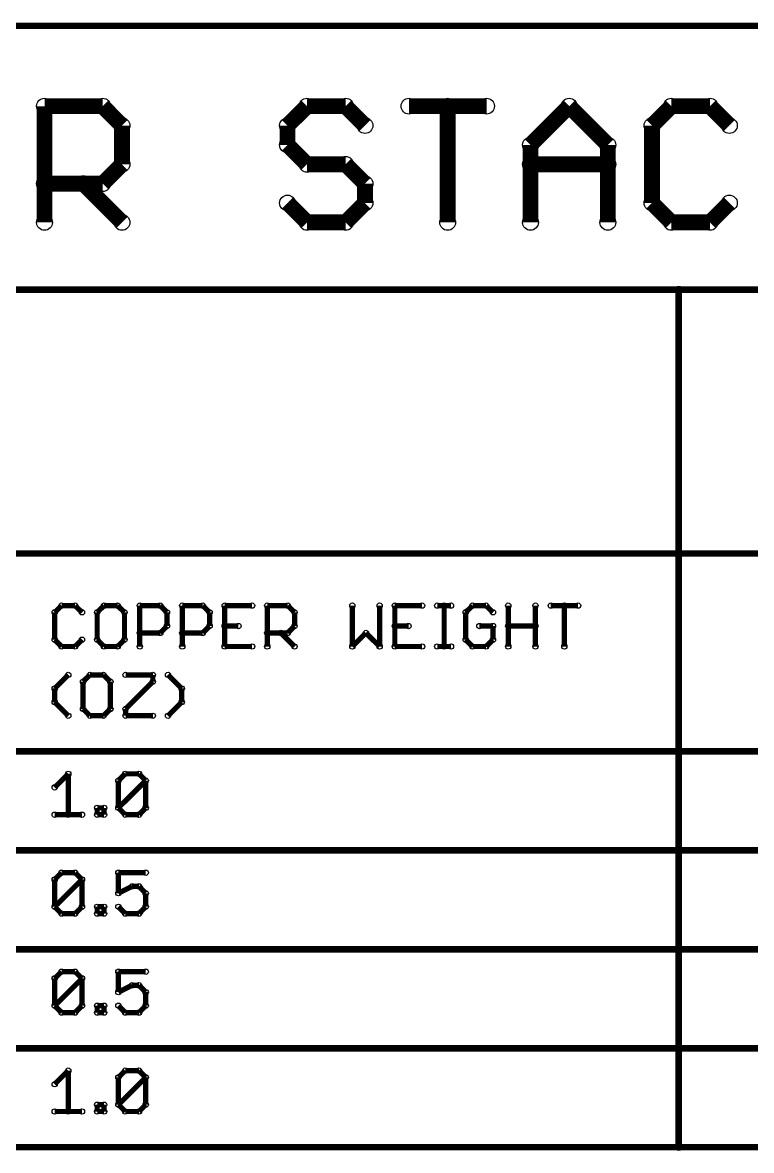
# Model space of a CAD drawing. Extents: x 0 to 126, y 0 to 22.
# Drawn here: x 47.18 to 61.22, y 0.58 to 22.3 of the extents above; entities that cross this region are included whole.
import ezdxf

# ---------------------------------------------------------------- set-up
doc = ezdxf.new("R2010")
doc.units = 0
doc.layers.get('0').update_dxf_attribs({"linetype": 'CONTINUOUS'})
doc.layers.add('SEEEDSTUDIOXIAONRF52840V1_1_GTO', color=10, linetype='CONTINUOUS')

# ---------------------------------------------------------------- blocks, each defined once
blk = doc.blocks.new('ROUND_17')
blk.add_circle((0, 0), 0.152)
blk = doc.blocks.new('ROUND_13')
blk.add_circle((0, 0), 0.0508)
blk = doc.blocks.new('ROUND_3')
blk.add_circle((0, 0), 0.0635)

msp = doc.modelspace()

# ---------------------------------------------------------------- linework, layer by layer
at = {"layer": 'SEEEDSTUDIOXIAONRF52840V1_1_GTO'}
for points, const_width in [([(125.857, 22.2377), (31.877, 22.2377)], 0.127), ([(47.60722, 18.4531), (47.60722, 20.69084)], 0.3048), ([(47.60722, 20.69084), (48.72736, 20.69084)], 0.3048), ([(48.72736, 20.69084), (49.0982, 20.31746)], 0.3048), ([(52.2859, 20.31746), (52.65928, 20.69084)], 0.3048), ([(52.65928, 20.69084), (53.4035, 20.69084)], 0.3048), ([(53.4035, 20.69084), (53.77688, 20.31746)], 0.3048), ([(54.62524, 20.69084), (56.11622, 20.69084)], 0.3048), ([(55.36946, 20.69084), (55.36946, 18.4531)], 0.3048), ([(56.96204, 19.94408), (57.7088, 20.69084)], 0.3048), ([(57.7088, 20.69084), (58.45302, 19.94408)], 0.3048), ([(59.67476, 20.69084), (59.30138, 20.31746)], 0.3048), ([(60.41898, 20.69084), (59.67476, 20.69084)], 0.3048), ([(60.79236, 20.31746), (60.41898, 20.69084)], 0.3048), ([(49.0982, 20.31746), (49.0982, 19.5707)], 0.3048), ([(52.2859, 19.94408), (52.2859, 20.31746)], 0.3048), ([(59.30138, 20.31746), (59.30138, 18.82648)], 0.3048), ([(52.65928, 19.5707), (52.2859, 19.94408)], 0.3048), ([(56.96204, 18.4531), (56.96204, 19.94408)], 0.3048), ([(58.45302, 19.94408), (58.45302, 18.4531)], 0.3048), ([(49.0982, 19.5707), (48.72736, 19.19986)], 0.3048), ([(53.4035, 19.5707), (52.65928, 19.5707)], 0.3048), ([(53.77688, 19.19986), (53.4035, 19.5707)], 0.3048), ([(58.45302, 19.5707), (56.96204, 19.5707)], 0.3048), ([(48.72736, 19.19986), (47.60722, 19.19986)], 0.3048), ([(48.35398, 19.19986), (49.0982, 18.4531)], 0.3048), ([(53.77688, 18.82648), (53.77688, 19.19986)], 0.3048), ([(52.2859, 18.82648), (52.65928, 18.4531)], 0.3048), ([(53.4035, 18.4531), (53.77688, 18.82648)], 0.3048), ([(59.30138, 18.82648), (59.67476, 18.4531)], 0.3048), ([(60.41898, 18.4531), (60.79236, 18.82648)], 0.3048), ([(52.65928, 18.4531), (53.4035, 18.4531)], 0.3048), ([(59.67476, 18.4531), (60.41898, 18.4531)], 0.3048), ([(31.877, 17.1577), (59.817, 17.1577)], 0.127), ([(59.817, 17.1577), (59.817, 0.6477)], 0.127), ([(82.042, 17.1577), (59.817, 17.1577)], 0.127), ([(125.857, 12.0777), (46.482, 12.0777)], 0.127), ([(47.8028, 10.94486), (47.93488, 11.0744)], 0.1016), ([(47.93488, 11.0744), (48.1965, 11.0744)], 0.1016), ([(48.1965, 11.0744), (48.32858, 10.94486)], 0.1016), ([(48.75276, 11.0744), (48.62068, 10.94486)], 0.1016), ([(49.01438, 11.0744), (48.75276, 11.0744)], 0.1016), ([(49.14646, 10.94486), (49.01438, 11.0744)], 0.1016), ([(49.4411, 10.287), (49.4411, 11.0744)], 0.1016), ([(49.4411, 11.0744), (49.8348, 11.0744)], 0.1016), ([(49.8348, 11.0744), (49.96434, 10.94486)], 0.1016), ([(50.65268, 11.0744), (50.25898, 11.0744)], 0.1016), ([(50.25898, 11.0744), (50.25898, 10.287)], 0.1016), ([(50.78476, 10.94486), (50.65268, 11.0744)], 0.1016), ([(51.07686, 10.287), (51.07686, 11.0744)], 0.1016), ([(51.07686, 11.0744), (51.60264, 11.0744)], 0.1016), ([(51.89474, 10.287), (51.89474, 11.0744)], 0.1016), ([(51.89474, 11.0744), (52.29098, 11.0744)], 0.1016), ([(52.29098, 11.0744), (52.42052, 10.94486)], 0.1016), ([(53.53304, 10.287), (53.53304, 11.0744)], 0.1016), ([(54.05882, 11.0744), (54.05882, 10.287)], 0.1016), ([(54.8767, 11.0744), (54.35092, 11.0744)], 0.1016), ([(54.35092, 11.0744), (54.35092, 10.287)], 0.1016), ([(55.1688, 11.0744), (55.43296, 11.0744)], 0.1016), ([(55.30088, 10.287), (55.30088, 11.0744)], 0.1016), ([(55.7149, 10.94486), (55.84698, 11.0744)], 0.1016), ([(55.84698, 11.0744), (56.1086, 11.0744)], 0.1016), ([(56.1086, 11.0744), (56.24068, 10.94486)], 0.1016), ([(56.53532, 11.0744), (56.53532, 10.287)], 0.1016), ([(57.05856, 10.287), (57.05856, 11.0744)], 0.1016), ([(57.87898, 11.0744), (57.3532, 11.0744)], 0.1016), ([(57.61482, 11.0744), (57.61482, 10.287)], 0.1016), ([(47.8028, 10.41908), (47.8028, 10.94486)], 0.1016), ([(48.62068, 10.94486), (48.62068, 10.41908)], 0.1016), ([(49.14646, 10.41908), (49.14646, 10.94486)], 0.1016), ([(49.96434, 10.94486), (49.96434, 10.6807)], 0.1016), ([(50.78476, 10.6807), (50.78476, 10.94486)], 0.1016), ([(52.42052, 10.94486), (52.42052, 10.6807)], 0.1016), ([(55.7149, 10.41908), (55.7149, 10.94486)], 0.1016), ([(49.96434, 10.6807), (49.8348, 10.54862)], 0.1016), ([(50.65268, 10.54862), (50.78476, 10.6807)], 0.1016), ([(51.07686, 10.6807), (51.34102, 10.6807)], 0.1016), ([(52.42052, 10.6807), (52.29098, 10.54862)], 0.1016), ([(54.35092, 10.6807), (54.61508, 10.6807)], 0.1016), ([(56.24068, 10.6807), (55.97906, 10.6807)], 0.1016), ([(56.24068, 10.6807), (56.24068, 10.41908)], 0.1016), ([(56.53532, 10.6807), (57.05856, 10.6807)], 0.1016), ([(47.93488, 10.287), (47.8028, 10.41908)], 0.1016), ([(48.32858, 10.41908), (48.1965, 10.287)], 0.1016), ([(48.62068, 10.41908), (48.75276, 10.287)], 0.1016), ([(49.01438, 10.287), (49.14646, 10.41908)], 0.1016), ([(49.8348, 10.54862), (49.4411, 10.54862)], 0.1016), ([(50.25898, 10.54862), (50.65268, 10.54862)], 0.1016), ([(52.29098, 10.54862), (51.89474, 10.54862)], 0.1016), ([(52.42052, 10.287), (52.1589, 10.54862)], 0.1016), ([(53.79466, 10.54862), (53.53304, 10.287)], 0.1016), ([(54.05882, 10.287), (53.79466, 10.54862)], 0.1016), ([(55.84698, 10.287), (55.7149, 10.41908)], 0.1016), ([(56.24068, 10.41908), (56.1086, 10.287)], 0.1016), ([(48.1965, 10.287), (47.93488, 10.287)], 0.1016), ([(48.75276, 10.287), (49.01438, 10.287)], 0.1016), ([(51.60264, 10.287), (51.07686, 10.287)], 0.1016), ([(54.35092, 10.287), (54.8767, 10.287)], 0.1016), ([(55.43296, 10.287), (55.1688, 10.287)], 0.1016), ([(56.1086, 10.287), (55.84698, 10.287)], 0.1016), ([(48.06442, 9.7409), (47.8028, 9.47928)], 0.1016), ([(48.48098, 9.7409), (48.3489, 9.61136)], 0.1016), ([(48.7426, 9.7409), (48.48098, 9.7409)], 0.1016), ([(48.87468, 9.61136), (48.7426, 9.7409)], 0.1016), ([(49.16678, 9.7409), (49.69256, 9.7409)], 0.1016), ([(49.69256, 9.7409), (49.69256, 9.61136)], 0.1016), ([(50.24882, 9.47928), (49.98466, 9.7409)], 0.1016), ([(48.3489, 9.61136), (48.3489, 9.08558)], 0.1016), ([(48.87468, 9.08558), (48.87468, 9.61136)], 0.1016), ([(49.69256, 9.61136), (49.16678, 9.08558)], 0.1016), ([(47.8028, 9.47928), (47.8028, 9.21512)], 0.1016), ([(50.24882, 9.21512), (50.24882, 9.47928)], 0.1016), ([(47.8028, 9.21512), (48.06442, 8.9535)], 0.1016), ([(48.3489, 9.08558), (48.48098, 8.9535)], 0.1016), ([(48.7426, 8.9535), (48.87468, 9.08558)], 0.1016), ([(49.16678, 9.08558), (49.16678, 8.9535)], 0.1016), ([(49.98466, 8.9535), (50.24882, 9.21512)], 0.1016), ([(48.48098, 8.9535), (48.7426, 8.9535)], 0.1016), ([(49.16678, 8.9535), (49.69256, 8.9535)], 0.1016), ([(125.857, 8.2677), (31.877, 8.2677)], 0.127), ([(48.06442, 7.8359), (47.8028, 7.57428)], 0.1016), ([(48.06442, 7.0485), (48.06442, 7.8359)], 0.1016), ([(49.1617, 7.8359), (49.02962, 7.70636)], 0.1016), ([(49.42586, 7.8359), (49.1617, 7.8359)], 0.1016), ([(49.5554, 7.70636), (49.42586, 7.8359)], 0.1016), ([(49.5554, 7.70636), (49.02962, 7.18058)], 0.1016), ([(49.02962, 7.70636), (49.02962, 7.18058)], 0.1016), ([(49.5554, 7.18058), (49.5554, 7.70636)], 0.1016), ([(48.62068, 7.0485), (48.62068, 7.18058)], 0.1016), ([(48.62068, 7.18058), (48.75276, 7.18058)], 0.1016), ([(48.75276, 7.18058), (48.75276, 7.0485)], 0.1016), ([(49.02962, 7.18058), (49.1617, 7.0485)], 0.1016), ([(49.42586, 7.0485), (49.5554, 7.18058)], 0.1016), ([(48.32858, 7.0485), (47.8028, 7.0485)], 0.1016), ([(48.75276, 7.0485), (48.62068, 7.0485)], 0.1016), ([(49.1617, 7.0485), (49.42586, 7.0485)], 0.1016), ([(31.877, 6.3627), (125.857, 6.3627)], 0.127), ([(47.8028, 5.80136), (47.93488, 5.9309)], 0.1016), ([(47.93488, 5.9309), (48.1965, 5.9309)], 0.1016), ([(48.1965, 5.9309), (48.32858, 5.80136)], 0.1016), ([(49.02962, 5.9309), (49.02962, 5.5372)], 0.1016), ([(49.02962, 5.9309), (49.5554, 5.9309)], 0.1016), ([(47.8028, 5.27558), (48.32858, 5.80136)], 0.1016), ([(47.8028, 5.27558), (47.8028, 5.80136)], 0.1016), ([(48.32858, 5.80136), (48.32858, 5.27558)], 0.1016), ([(49.02962, 5.5372), (49.29378, 5.66928)], 0.1016), ([(49.29378, 5.66928), (49.42586, 5.66928)], 0.1016), ([(49.42586, 5.66928), (49.5554, 5.5372)], 0.1016), ([(49.5554, 5.5372), (49.5554, 5.27558)], 0.1016), ([(47.93488, 5.1435), (47.8028, 5.27558)], 0.1016), ([(48.32858, 5.27558), (48.1965, 5.1435)], 0.1016), ([(48.75276, 5.27558), (48.62068, 5.27558)], 0.1016), ([(48.62068, 5.27558), (48.62068, 5.1435)], 0.1016), ([(48.75276, 5.1435), (48.75276, 5.27558)], 0.1016), ([(49.1617, 5.1435), (49.02962, 5.27558)], 0.1016), ([(49.5554, 5.27558), (49.42586, 5.1435)], 0.1016), ([(48.1965, 5.1435), (47.93488, 5.1435)], 0.1016), ([(48.62068, 5.1435), (48.75276, 5.1435)], 0.1016), ([(49.42586, 5.1435), (49.1617, 5.1435)], 0.1016), ([(125.857, 4.4577), (31.877, 4.4577)], 0.127), ([(47.8028, 3.89636), (47.93488, 4.0259)], 0.1016), ([(47.8028, 3.37058), (48.32858, 3.89636)], 0.1016), ([(47.8028, 3.37058), (47.8028, 3.89636)], 0.1016), ([(47.93488, 4.0259), (48.1965, 4.0259)], 0.1016), ([(48.1965, 4.0259), (48.32858, 3.89636)], 0.1016), ([(48.32858, 3.89636), (48.32858, 3.37058)], 0.1016), ([(49.02962, 4.0259), (49.02962, 3.6322)], 0.1016), ([(49.02962, 4.0259), (49.5554, 4.0259)], 0.1016), ([(49.02962, 3.6322), (49.29378, 3.76428)], 0.1016), ([(49.29378, 3.76428), (49.42586, 3.76428)], 0.1016), ([(49.42586, 3.76428), (49.5554, 3.6322)], 0.1016), ([(49.5554, 3.6322), (49.5554, 3.37058)], 0.1016), ([(47.93488, 3.2385), (47.8028, 3.37058)], 0.1016), ([(48.1965, 3.2385), (47.93488, 3.2385)], 0.1016), ([(48.32858, 3.37058), (48.1965, 3.2385)], 0.1016), ([(48.62068, 3.2385), (48.62068, 3.37058)], 0.1016), ([(48.62068, 3.37058), (48.75276, 3.37058)], 0.1016), ([(48.75276, 3.2385), (48.62068, 3.2385)], 0.1016), ([(48.75276, 3.37058), (48.75276, 3.2385)], 0.1016), ([(49.1617, 3.2385), (49.02962, 3.37058)], 0.1016), ([(49.42586, 3.2385), (49.1617, 3.2385)], 0.1016), ([(49.5554, 3.37058), (49.42586, 3.2385)], 0.1016), ([(31.877, 2.5527), (125.857, 2.5527)], 0.127), ([(48.06442, 2.1209), (47.8028, 1.85928)], 0.1016), ([(48.06442, 1.3335), (48.06442, 2.1209)], 0.1016), ([(49.02962, 1.99136), (49.1617, 2.1209)], 0.1016), ([(49.5554, 1.99136), (49.02962, 1.46558)], 0.1016), ([(49.02962, 1.99136), (49.02962, 1.46558)], 0.1016), ([(49.1617, 2.1209), (49.42586, 2.1209)], 0.1016), ([(49.42586, 2.1209), (49.5554, 1.99136)], 0.1016), ([(49.5554, 1.46558), (49.5554, 1.99136)], 0.1016), ([(47.8028, 1.3335), (48.32858, 1.3335)], 0.1016), ([(48.62068, 1.3335), (48.62068, 1.46558)], 0.1016), ([(48.62068, 1.46558), (48.75276, 1.46558)], 0.1016), ([(48.75276, 1.3335), (48.62068, 1.3335)], 0.1016), ([(48.75276, 1.46558), (48.75276, 1.3335)], 0.1016), ([(49.02962, 1.46558), (49.1617, 1.3335)], 0.1016), ([(49.1617, 1.3335), (49.42586, 1.3335)], 0.1016), ([(49.42586, 1.3335), (49.5554, 1.46558)], 0.1016), ([(59.817, 0.6477), (46.482, 0.6477)], 0.127), ([(59.817, 0.6477), (82.042, 0.6477)], 0.127)]:
    msp.add_lwpolyline(points, dxfattribs=dict(at, const_width=const_width))

# ---------------------------------------------------------------- block references
for name, p in [('ROUND_17', (47.60722, 20.69084)), ('ROUND_17', (48.72736, 20.69084)), ('ROUND_17', (52.65928, 20.69084)), ('ROUND_17', (53.4035, 20.69084)), ('ROUND_17', (54.62524, 20.69084)), ('ROUND_17', (55.36946, 20.69084)), ('ROUND_17', (56.11622, 20.69084)), ('ROUND_17', (57.7088, 20.69084)), ('ROUND_17', (59.67476, 20.69084)), ('ROUND_17', (60.41898, 20.69084)), ('ROUND_17', (49.0982, 20.31746)), ('ROUND_17', (52.2859, 20.31746)), ('ROUND_17', (53.77688, 20.31746)), ('ROUND_17', (59.30138, 20.31746)), ('ROUND_17', (60.79236, 20.31746)), ('ROUND_17', (52.2859, 19.94408)), ('ROUND_17', (56.96204, 19.94408)), ('ROUND_17', (58.45302, 19.94408)), ('ROUND_17', (49.0982, 19.5707)), ('ROUND_17', (52.65928, 19.5707)), ('ROUND_17', (53.4035, 19.5707)), ('ROUND_17', (56.96204, 19.5707)), ('ROUND_17', (58.45302, 19.5707)), ('ROUND_17', (47.60722, 19.19986)), ('ROUND_17', (48.35398, 19.19986)), ('ROUND_17', (48.72736, 19.19986)), ('ROUND_17', (53.77688, 19.19986)), ('ROUND_17', (52.2859, 18.82648)), ('ROUND_17', (53.77688, 18.82648)), ('ROUND_17', (59.30138, 18.82648)), ('ROUND_17', (59.30138, 18.82648)), ('ROUND_17', (60.79236, 18.82648)), ('ROUND_17', (47.60722, 18.4531)), ('ROUND_17', (49.0982, 18.4531)), ('ROUND_17', (52.65928, 18.4531)), ('ROUND_17', (53.4035, 18.4531)), ('ROUND_17', (55.36946, 18.4531)), ('ROUND_17', (56.96204, 18.4531)), ('ROUND_17', (58.45302, 18.4531)), ('ROUND_17', (59.67476, 18.4531)), ('ROUND_17', (60.41898, 18.4531)), ('ROUND_3', (59.817, 17.1577)), ('ROUND_3', (59.817, 17.1577)), ('ROUND_13', (47.93488, 11.0744)), ('ROUND_13', (48.1965, 11.0744)), ('ROUND_13', (48.75276, 11.0744)), ('ROUND_13', (49.01438, 11.0744)), ('ROUND_13', (49.4411, 11.0744)), ('ROUND_13', (49.8348, 11.0744)), ('ROUND_13', (50.25898, 11.0744)), ('ROUND_13', (50.65268, 11.0744)), ('ROUND_13', (51.07686, 11.0744)), ('ROUND_13', (51.60264, 11.0744)), ('ROUND_13', (51.89474, 11.0744)), ('ROUND_13', (52.29098, 11.0744)), ('ROUND_13', (53.53304, 11.0744)), ('ROUND_13', (54.05882, 11.0744)), ('ROUND_13', (54.35092, 11.0744)), ('ROUND_13', (54.8767, 11.0744)), ('ROUND_13', (55.1688, 11.0744)), ('ROUND_13', (55.30088, 11.0744)), ('ROUND_13', (55.43296, 11.0744)), ('ROUND_13', (55.84698, 11.0744)), ('ROUND_13', (56.1086, 11.0744)), ('ROUND_13', (56.53532, 11.0744)), ('ROUND_13', (57.05856, 11.0744)), ('ROUND_13', (57.3532, 11.0744)), ('ROUND_13', (57.61482, 11.0744)), ('ROUND_13', (57.87898, 11.0744)), ('ROUND_13', (47.8028, 10.94486)), ('ROUND_13', (48.32858, 10.94486)), ('ROUND_13', (48.62068, 10.94486)), ('ROUND_13', (49.14646, 10.94486)), ('ROUND_13', (49.96434, 10.94486)), ('ROUND_13', (50.78476, 10.94486)), ('ROUND_13', (50.78476, 10.94486)), ('ROUND_13', (52.42052, 10.94486)), ('ROUND_13', (55.7149, 10.94486)), ('ROUND_13', (56.24068, 10.94486)), ('ROUND_13', (49.96434, 10.6807)), ('ROUND_13', (49.96434, 10.6807)), ('ROUND_13', (50.78476, 10.6807)), ('ROUND_13', (51.07686, 10.6807)), ('ROUND_13', (51.34102, 10.6807)), ('ROUND_13', (52.42052, 10.6807)), ('ROUND_13', (54.35092, 10.6807)), ('ROUND_13', (54.61508, 10.6807)), ('ROUND_13', (55.97906, 10.6807)), ('ROUND_13', (56.24068, 10.6807)), ('ROUND_13', (56.24068, 10.6807)), ('ROUND_13', (56.53532, 10.6807)), ('ROUND_13', (57.05856, 10.6807)), ('ROUND_13', (47.8028, 10.41908)), ('ROUND_13', (48.32858, 10.41908)), ('ROUND_13', (48.62068, 10.41908)), ('ROUND_13', (49.14646, 10.41908)), ('ROUND_13', (49.14646, 10.41908)), ('ROUND_13', (49.4411, 10.54862)), ('ROUND_13', (49.8348, 10.54862)), ('ROUND_13', (50.25898, 10.54862)), ('ROUND_13', (50.65268, 10.54862)), ('ROUND_13', (51.89474, 10.54862)), ('ROUND_13', (52.1589, 10.54862)), ('ROUND_13', (52.29098, 10.54862)), ('ROUND_13', (52.29098, 10.54862)), ('ROUND_13', (53.79466, 10.54862)), ('ROUND_13', (55.7149, 10.41908)), ('ROUND_13', (56.24068, 10.41908)), ('ROUND_13', (56.24068, 10.41908)), ('ROUND_13', (47.93488, 10.287)), ('ROUND_13', (48.1965, 10.287)), ('ROUND_13', (48.75276, 10.287)), ('ROUND_13', (49.01438, 10.287)), ('ROUND_13', (49.4411, 10.287)), ('ROUND_13', (50.25898, 10.287)), ('ROUND_13', (51.07686, 10.287)), ('ROUND_13', (51.60264, 10.287)), ('ROUND_13', (51.89474, 10.287)), ('ROUND_13', (52.42052, 10.287)), ('ROUND_13', (53.53304, 10.287)), ('ROUND_13', (54.05882, 10.287)), ('ROUND_13', (54.05882, 10.287)), ('ROUND_13', (54.35092, 10.287)), ('ROUND_13', (54.8767, 10.287)), ('ROUND_13', (55.1688, 10.287)), ('ROUND_13', (55.30088, 10.287)), ('ROUND_13', (55.43296, 10.287)), ('ROUND_13', (55.84698, 10.287)), ('ROUND_13', (56.1086, 10.287)), ('ROUND_13', (56.53532, 10.287)), ('ROUND_13', (57.05856, 10.287)), ('ROUND_13', (57.61482, 10.287)), ('ROUND_13', (48.06442, 9.7409)), ('ROUND_13', (48.48098, 9.7409)), ('ROUND_13', (48.48098, 9.7409)), ('ROUND_13', (48.7426, 9.7409)), ('ROUND_13', (49.16678, 9.7409)), ('ROUND_13', (49.69256, 9.7409)), ('ROUND_13', (49.69256, 9.7409)), ('ROUND_13', (49.98466, 9.7409)), ('ROUND_13', (48.3489, 9.61136)), ('ROUND_13', (48.87468, 9.61136)), ('ROUND_13', (49.69256, 9.61136)), ('ROUND_13', (47.8028, 9.47928)), ('ROUND_13', (50.24882, 9.47928)), ('ROUND_13', (47.8028, 9.21512)), ('ROUND_13', (48.3489, 9.08558)), ('ROUND_13', (48.87468, 9.08558)), ('ROUND_13', (49.16678, 9.08558)), ('ROUND_13', (50.24882, 9.21512)), ('ROUND_13', (48.06442, 8.9535)), ('ROUND_13', (48.48098, 8.9535)), ('ROUND_13', (48.7426, 8.9535)), ('ROUND_13', (49.16678, 8.9535)), ('ROUND_13', (49.16678, 8.9535)), ('ROUND_13', (49.69256, 8.9535)), ('ROUND_13', (49.98466, 8.9535)), ('ROUND_13', (48.06442, 7.8359)), ('ROUND_13', (49.1617, 7.8359)), ('ROUND_13', (49.42586, 7.8359)), ('ROUND_13', (47.8028, 7.57428)), ('ROUND_13', (49.02962, 7.70636)), ('ROUND_13', (49.5554, 7.70636)), ('ROUND_13', (49.5554, 7.70636)), ('ROUND_13', (48.62068, 7.18058)), ('ROUND_13', (48.75276, 7.18058)), ('ROUND_13', (48.75276, 7.18058)), ('ROUND_13', (49.02962, 7.18058)), ('ROUND_13', (49.02962, 7.18058)), ('ROUND_13', (49.5554, 7.18058)), ('ROUND_13', (47.8028, 7.0485)), ('ROUND_13', (48.06442, 7.0485)), ('ROUND_13', (48.32858, 7.0485)), ('ROUND_13', (48.62068, 7.0485)), ('ROUND_13', (48.75276, 7.0485)), ('ROUND_13', (49.1617, 7.0485)), ('ROUND_13', (49.42586, 7.0485)), ('ROUND_13', (47.93488, 5.9309)), ('ROUND_13', (48.1965, 5.9309)), ('ROUND_13', (49.02962, 5.9309)), ('ROUND_13', (49.02962, 5.9309)), ('ROUND_13', (49.5554, 5.9309)), ('ROUND_13', (47.8028, 5.80136)), ('ROUND_13', (48.32858, 5.80136)), ('ROUND_13', (48.32858, 5.80136)), ('ROUND_13', (49.29378, 5.66928)), ('ROUND_13', (49.42586, 5.66928)), ('ROUND_13', (49.02962, 5.5372)), ('ROUND_13', (49.02962, 5.5372)), ('ROUND_13', (49.5554, 5.5372)), ('ROUND_13', (47.8028, 5.27558)), ('ROUND_13', (47.8028, 5.27558)), ('ROUND_13', (48.32858, 5.27558)), ('ROUND_13', (48.32858, 5.27558)), ('ROUND_13', (48.62068, 5.27558)), ('ROUND_13', (48.75276, 5.27558)), ('ROUND_13', (49.02962, 5.27558)), ('ROUND_13', (49.5554, 5.27558)), ('ROUND_13', (47.93488, 5.1435)), ('ROUND_13', (48.1965, 5.1435)), ('ROUND_13', (48.62068, 5.1435)), ('ROUND_13', (48.75276, 5.1435)), ('ROUND_13', (48.75276, 5.1435)), ('ROUND_13', (49.1617, 5.1435)), ('ROUND_13', (49.42586, 5.1435)), ('ROUND_13', (49.42586, 5.1435)), ('ROUND_13', (47.8028, 3.89636)), ('ROUND_13', (47.93488, 4.0259)), ('ROUND_13', (48.1965, 4.0259)), ('ROUND_13', (48.32858, 3.89636)), ('ROUND_13', (48.32858, 3.89636)), ('ROUND_13', (49.02962, 4.0259)), ('ROUND_13', (49.02962, 4.0259)), ('ROUND_13', (49.5554, 4.0259)), ('ROUND_13', (49.29378, 3.76428)), ('ROUND_13', (49.42586, 3.76428)), ('ROUND_13', (49.02962, 3.6322)), ('ROUND_13', (49.5554, 3.6322)), ('ROUND_13', (47.8028, 3.37058)), ('ROUND_13', (47.8028, 3.37058)), ('ROUND_13', (47.93488, 3.2385)), ('ROUND_13', (48.1965, 3.2385)), ('ROUND_13', (48.32858, 3.37058)), ('ROUND_13', (48.62068, 3.37058)), ('ROUND_13', (48.62068, 3.2385)), ('ROUND_13', (48.75276, 3.37058)), ('ROUND_13', (48.75276, 3.37058)), ('ROUND_13', (48.75276, 3.2385)), ('ROUND_13', (49.02962, 3.37058)), ('ROUND_13', (49.1617, 3.2385)), ('ROUND_13', (49.42586, 3.2385)), ('ROUND_13', (49.5554, 3.37058)), ('ROUND_13', (48.06442, 2.1209)), ('ROUND_13', (49.02962, 1.99136)), ('ROUND_13', (49.02962, 1.99136)), ('ROUND_13', (49.1617, 2.1209)), ('ROUND_13', (49.42586, 2.1209)), ('ROUND_13', (49.5554, 1.99136)), ('ROUND_13', (49.5554, 1.99136)), ('ROUND_13', (47.8028, 1.85928)), ('ROUND_13', (47.8028, 1.3335)), ('ROUND_13', (48.06442, 1.3335)), ('ROUND_13', (48.32858, 1.3335)), ('ROUND_13', (48.62068, 1.46558)), ('ROUND_13', (48.62068, 1.3335)), ('ROUND_13', (48.75276, 1.46558)), ('ROUND_13', (48.75276, 1.46558)), ('ROUND_13', (48.75276, 1.3335)), ('ROUND_13', (49.02962, 1.46558)), ('ROUND_13', (49.02962, 1.46558)), ('ROUND_13', (49.1617, 1.3335)), ('ROUND_13', (49.42586, 1.3335)), ('ROUND_13', (49.5554, 1.46558)), ('ROUND_3', (59.817, 0.6477)), ('ROUND_3', (59.817, 0.6477))]:
    msp.add_blockref(name, p, dxfattribs=at)

doc.saveas('drawing.dxf')
